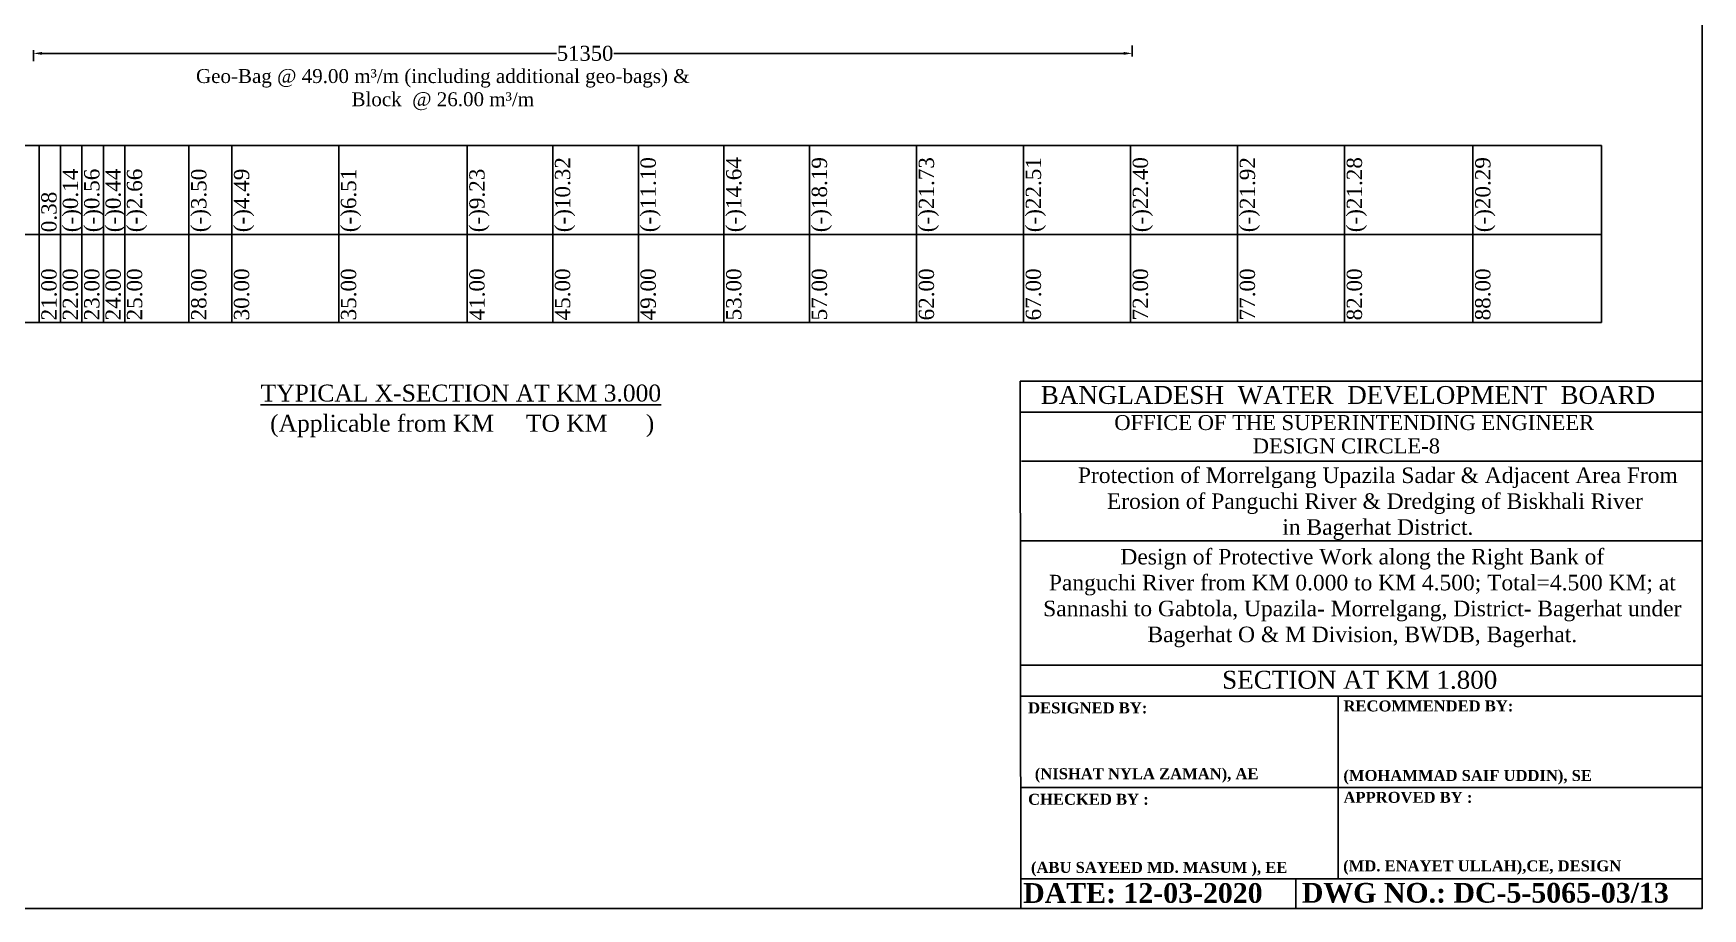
# Model space of a CAD drawing. Header units: metres. Extents: x -1354 to 3686, y -9962 to -7697.
# Drawn here: x -264.2 to -186.2, y -9594.6 to -9553.7 of the extents above; entities that cross this region are included whole.
import ezdxf
from ezdxf.enums import TextEntityAlignment as Align

# ---------------------------------------------------------------- set-up
doc = ezdxf.new("R2010")
doc.units = ezdxf.units.M
doc.layers.add('LINE', color=7, linetype='Continuous')
doc.styles.add('Kazi_T_H', font='timesbd.ttf')
doc.styles.get("Standard").update_dxf_attribs({"font": 'times.ttf'})
doc.dimstyles.get("Standard").update_dxf_attribs({"dimtxt": 0.5, "dimasz": 0.4075, "dimexe": 0.364, "dimexo": 0.219, "dimgap": 0.09, "dimtad": 0, "dimdec": 0, "dimlfac": 1000, "dimzin": 0, "dimdsep": 46, "dimtxsty": 'Standard', "dimcen": 0.09, "dimadec": 0, "dimazin": 0, "dimtfac": 1, "dimtdec": 0, "dimtofl": 0, "dimtmove": 0, "dimatfit": 3, "dimfxl": 1, "dimtolj": 1, "dimtzin": 0, "dimarcsym": 0})

# ---------------------------------------------------------------- blocks, each defined once
blk = doc.blocks.new('*D462')
at = {"color": 0, "lineweight": -2, "ltscale": 0.5}
for p, q in [((-212.809, -9554.765), (-212.809, -9554.251)), ((-264.159, -9554.465), (-264.159, -9554.979)), ((-263.752, -9554.615), (-239.718, -9554.615)), ((-213.217, -9554.615), (-237.04, -9554.615))]:
    blk.add_line(p, q, dxfattribs=at)
at = {"color": 0, "linetype": 'Continuous', "lineweight": -3, "ltscale": 0.5}
for points in [[(-263.752, -9554.547), (-263.752, -9554.683), (-264.159, -9554.615)], [(-213.217, -9554.547), (-213.217, -9554.683), (-212.809, -9554.615)]]:
    blk.add_solid(points, dxfattribs=at)
at = {"layer": 'Defpoints', "color": 0, "linetype": 'Continuous', "lineweight": -3, "ltscale": 0.5}
for p in [(-264.159, -9553.959), (-212.809, -9554.615), (-212.809, -9558.926)]:
    blk.add_point(p, dxfattribs=at)
at = {"color": 0, "linetype": 'Continuous', "lineweight": -3, "ltscale": 0.5, "insert": (-238.379, -9554.615), "char_height": 0.5, "attachment_point": 5}
blk.add_mtext('\\A1;{\\H1.4x;51350}', dxfattribs=at)

msp = doc.modelspace()

# ---------------------------------------------------------------- linework, layer by layer
at = {"color": 0, "lineweight": -2}
for p, q in [((-289.88975, -9558.926325), (-190.88975, -9558.926325)), ((-263.88975, -9567.19404), (-263.88975, -9558.926325)), ((-262.88975, -9567.19404), (-262.88975, -9558.926325)), ((-261.88975, -9567.19404), (-261.88975, -9558.926325)), ((-260.88975, -9567.19404), (-260.88975, -9558.926325)), ((-259.88975, -9567.19404), (-259.88975, -9558.926325)), ((-256.88975, -9567.19404), (-256.88975, -9558.926325)), ((-254.88975, -9567.19404), (-254.88975, -9558.926325)), ((-249.88975, -9567.19404), (-249.88975, -9558.926325)), ((-243.88975, -9567.19404), (-243.88975, -9558.926325)), ((-239.88975, -9567.19404), (-239.88975, -9558.926325)), ((-235.88975, -9567.19404), (-235.88975, -9558.926325)), ((-231.88975, -9567.19404), (-231.88975, -9558.926325)), ((-227.88975, -9567.19404), (-227.88975, -9558.926325)), ((-222.88975, -9567.19404), (-222.88975, -9558.926325)), ((-217.88975, -9567.19404), (-217.88975, -9558.926325)), ((-212.88975, -9567.19404), (-212.88975, -9558.926325)), ((-207.88975, -9567.19404), (-207.88975, -9558.926325)), ((-202.88975, -9567.19404), (-202.88975, -9558.926325)), ((-196.88975, -9567.19404), (-196.88975, -9558.926325)), ((-190.88975, -9567.19404), (-190.88975, -9562.69404)), ((-301.097568, -9563.071953), (-190.88975, -9563.071953)), ((-301.097568, -9567.19404), (-190.88975, -9567.19404))]:
    msp.add_line(p, q, dxfattribs=at)
at = {"color": 0, "linetype": 'Continuous', "lineweight": -3, "ltscale": 0.5}
for p, q in [((-190.88975, -9567.19404), (-190.88975, -9558.926325)), ((-218.01385, -9594.588503), (-186.182479, -9594.588503))]:
    msp.add_line(p, q, dxfattribs=at)
at = {"layer": 'LINE', "color": 0, "linetype": 'ByBlock', "lineweight": -3, "ltscale": 0.5}
for p, q in [((-218.056366, -9569.928661), (-218.01385, -9594.588503)), ((-186.159113, -9569.928661), (-218.056366, -9569.928661)), ((-186.159113, -9571.383634), (-218.053857, -9571.383634)), ((-186.159113, -9573.668398), (-217.990483, -9573.668398)), ((-186.182479, -9577.398645), (-218.01385, -9577.398645)), ((-186.182479, -9583.212735), (-218.01385, -9583.212735)), ((-186.182479, -9584.653576), (-218.01385, -9584.653576)), ((-203.19589, -9593.196609), (-203.19589, -9584.653576)), ((-218.01385, -9588.925093), (-186.182479, -9588.925093)), ((-218.01385, -9593.196609), (-186.182479, -9593.196609)), ((-205.170827, -9594.588503), (-205.170827, -9593.196609))]:
    msp.add_line(p, q, dxfattribs=at)
msp.add_lwpolyline([(-304.832829, -9512.884971), (-186.182479, -9512.884971), (-186.182479, -9594.588503), (-304.832829, -9594.588503)], close=True, dxfattribs=at)

# ---------------------------------------------------------------- texts
at = {"color": 0, "lineweight": -2, "char_height": 0.715, "width": 2.15, "attachment_point": 1, "rotation": 90}
for s, insert in [('(-)10.32', (-239.78975, -9562.971953)), ('(-)11.10', (-235.78975, -9562.971953)), ('(-)14.64', (-231.78975, -9562.971953)), ('(-)18.19', (-227.78975, -9562.971953)), ('(-)21.73', (-222.78975, -9562.971953)), ('(-)22.51', (-217.78975, -9562.971953)), ('(-)22.40', (-212.78975, -9562.971953)), ('(-)21.92', (-207.78975, -9562.971953)), ('(-)21.28', (-202.78975, -9562.971953)), ('(-)20.29', (-196.78975, -9562.971953)), ('(-)0.14', (-262.78975, -9562.971953)), ('(-)0.56', (-261.78975, -9562.971953)), ('(-)0.44', (-260.78975, -9562.971953)), ('(-)2.66', (-259.78975, -9562.971953)), ('(-)3.50', (-256.78975, -9562.971953)), ('(-)4.49', (-254.78975, -9562.971953)), ('(-)6.51', (-249.78975, -9562.971953)), ('(-)9.23', (-243.78975, -9562.971953)), ('0.38', (-263.78975, -9562.971953)), ('21.00', (-263.78975, -9567.09404)), ('22.00', (-262.78975, -9567.09404)), ('23.00', (-261.78975, -9567.09404)), ('24.00', (-260.78975, -9567.09404)), ('25.00', (-259.78975, -9567.09404)), ('28.00', (-256.78975, -9567.09404)), ('30.00', (-254.78975, -9567.09404)), ('35.00', (-249.78975, -9567.09404)), ('41.00', (-243.78975, -9567.09404)), ('45.00', (-239.78975, -9567.09404)), ('49.00', (-235.78975, -9567.09404)), ('53.00', (-231.78975, -9567.09404)), ('57.00', (-227.78975, -9567.09404)), ('62.00', (-222.78975, -9567.09404)), ('67.00', (-217.78975, -9567.09404)), ('72.00', (-212.78975, -9567.09404)), ('77.00', (-207.78975, -9567.09404)), ('82.00', (-202.78975, -9567.09404)), ('88.00', (-196.78975, -9567.09404))]:
    msp.add_mtext(s, dxfattribs=dict(at, insert=insert))
at = {"char_height": 0.78947585, "attachment_point": 1}
for s, insert in [('{\\LTYPICAL X-SECTION AT KM 3.000}', (-253.539967, -9570.096418)), ('(Applicable from KM     TO KM      )', (-253.098003, -9571.507837))]:
    msp.add_mtext(s, dxfattribs=dict(at, insert=insert))
at = {"layer": 'LINE', "color": 0, "linetype": 'ByBlock', "lineweight": -3, "ltscale": 0.5}
for s, height, p in [('BANGLADESH  WATER  DEVELOPMENT  BOARD', 0.83653579, (-202.731759, -9570.998075)), ('OFFICE OF THE SUPERINTENDING ENGINEER', 0.6977248, (-202.437664, -9572.218199)), ('DESIGN CIRCLE-8', 0.6977248, (-202.804971, -9573.309471)), ('SECTION AT KM 1.800', 0.83726976, (-202.182434, -9584.310635))]:
    msp.add_text(s, height=height, dxfattribs=at).set_placement(p, align=Align.CENTER)
at = {"layer": 'LINE', "color": 0, "linetype": 'ByBlock', "lineweight": -3, "ltscale": 0.5, "style": 'Kazi_T_H'}
for s, height, p in [('DESIGNED BY:', 0.51258201, (-217.677854, -9585.462772)), ('RECOMMENDED BY:', 0.51258201, (-202.939599, -9585.371191)), ('(NISHAT NYLA ZAMAN), AE', 0.51258201, (-217.364627, -9588.538656)), ('(MOHAMMAD SAIF UDDIN), SE ', 0.51258201, (-202.944193, -9588.619976)), ('CHECKED BY :', 0.51258201, (-217.677854, -9589.734288)), ('APPROVED BY :', 0.51258201, (-202.939599, -9589.642707)), ('(ABU SAYEED MD. MASUM ), EE', 0.51258201, (-217.542524, -9592.917156)), ('DATE: 12-03-2020', 0.92264762, (-217.907972, -9594.319664)), ('DWG NO.: DC-5-5065-03/13', 0.92264762, (-204.885391, -9594.310352))]:
    msp.add_text(s, height=height, dxfattribs=at).set_placement(p)
at = {"layer": 'LINE', "color": 0, "linetype": 'ByBlock', "lineweight": -3, "ltscale": 0.5, "attachment_point": 2}
for s, insert, char_height, width in [('Geo-Bag @ 49.00 m³/m (including additional geo-bags) &\\PBlock  @ 26.00 m³/m ', (-245.027811, -9555.34865), 0.65, 26.79233381), ('{\\fTimes New Roman|b1|i0|c0|p18; }Protection of Morrelgang Upazila Sadar & Adjacent Area From \\PErosion of Panguchi River & Dredging of Biskhali River\\P in Bagerhat District.', (-201.471974, -9573.968733), 0.726296, 46.93933881), ('Design of Protective Work along the Right Bank of \\PPanguchi River from KM 0.000 to KM 4.500; Total=4.500 KM; at Sannashi to Gabtola, Upazila- Morrelgang, District- Bagerhat under Bagerhat O & M Division, BWDB, Bagerhat.', (-202.060847, -9577.775247), 0.726295999, 31.73925022)]:
    msp.add_mtext(s, dxfattribs=dict(at, insert=insert, char_height=char_height, width=width))
at = {"layer": 'LINE', "color": 0, "linetype": 'ByBlock', "lineweight": -3, "ltscale": 0.5, "insert": (-196.459701, -9592.333701), "char_height": 0.51258201, "width": 16.57940615, "attachment_point": 2, "style": 'Kazi_T_H'}
msp.add_mtext('(MD. ENAYET ULLAH),CE, DESIGN', dxfattribs=at)

# ---------------------------------------------------------------- dimensions: what is measured, and where the dimension line sits
at = {"color": 0, "linetype": 'Continuous', "lineweight": -3, "ltscale": 0.5}
dim = msp.add_linear_dim(base=(-212.809459, -9554.615294), p1=(-264.159459, -9553.958582), p2=(-212.809459, -9558.926325), text='{\\H1.4x;<>}', dimstyle='Standard', override={"dimfxl": 0.15, "dimfxlon": 1}, dxfattribs=at)
dim.commit()
dim.dimension.update_dxf_attribs({"geometry": '*D462', "text_midpoint": (-238.378958, -9554.615294), "dimtype": 160})

doc.saveas('drawing.dxf')
